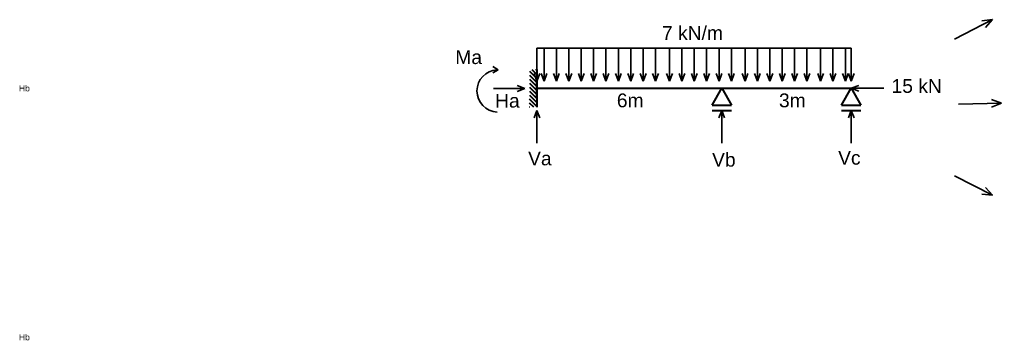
# Model space of a CAD drawing. Header units: millimetres. Extents: x 169 to 2712, y -404 to 335.
# Drawn here: x 1154.4 to 1431.2, y 42.5 to 133 of the extents above; entities that cross this region are included whole.
import ezdxf

# ---------------------------------------------------------------- set-up
doc = ezdxf.new("R2010")
doc.units = ezdxf.units.MM
doc.layers.add('l1', color=7, linetype='Continuous', lineweight=35)
doc.layers.add('l2', color=1, linetype='Continuous', lineweight=30)
doc.styles.get("Standard").update_dxf_attribs({"font": 'txt.shx'})

msp = doc.modelspace()

# ---------------------------------------------------------------- hatches: boundary and pattern name
at = {"layer": 'l1'}
h = msp.add_hatch(dxfattribs=at)
h.set_pattern_fill('ANSI31', color=256, scale=0.251737, angle=270, style=0)
h.set_pattern_definition([(315, (1173.7914, 290.3187), (0.5651648, 0.5651648), [])])
h.paths.add_polyline_path([(1300.27, 115.3), (1300.27, 111.85), (1300.27, 108.24), (1298.2, 108.24), (1298.2, 118.91), (1300.27, 118.91)])

# ---------------------------------------------------------------- linework, layer by layer
for p, q in [((1300.27, 118.91), (1300.27, 108.24)), ((1300.27, 110.93), (1300.27, 116.22)), ((1300.27, 113.58), (1337.65, 113.58)), ((1337.65, 113.58), (1388.91, 113.58)), ((1349.64, 108.82), (1352.38, 113.58)), ((1352.38, 113.58), (1355.12, 108.82)), ((1386.17, 108.82), (1388.91, 113.58)), ((1388.91, 113.58), (1391.65, 108.82)), ((1349.64, 108.82), (1355.12, 108.82)), ((1386.17, 108.82), (1391.65, 108.82)), ((1349.64, 107.35), (1355.12, 107.35)), ((1386.17, 107.35), (1391.65, 107.35))]:
    msp.add_line(p, q, dxfattribs=at)
at = {"layer": 'l2'}
for p, q in [((1428.75, 132.96), (1418.03, 127.43)), ((1428.75, 132.96), (1425.78, 132.61)), ((1428.75, 132.96), (1426.75, 130.74)), ((1388.91, 124.92), (1300.27, 124.92)), ((1300.27, 124.92), (1300.27, 115.59)), ((1302.28, 115.59), (1302.28, 124.92)), ((1305.77, 115.59), (1305.77, 124.92)), ((1309.26, 115.59), (1309.26, 124.92)), ((1312.76, 115.59), (1312.76, 124.92)), ((1316.25, 115.59), (1316.25, 124.92)), ((1319.74, 115.59), (1319.74, 124.92)), ((1323.23, 115.59), (1323.23, 124.92)), ((1326.73, 115.59), (1326.73, 124.92)), ((1330.22, 115.59), (1330.22, 124.92)), ((1333.71, 115.59), (1333.71, 124.92)), ((1337.65, 115.59), (1337.65, 124.92)), ((1341.14, 115.59), (1341.14, 124.92)), ((1344.64, 115.59), (1344.64, 124.92)), ((1348.13, 115.59), (1348.13, 124.92)), ((1351.62, 115.59), (1351.62, 124.92)), ((1355.11, 115.59), (1355.11, 124.92)), ((1358.96, 115.59), (1358.96, 124.92)), ((1362.45, 115.59), (1362.45, 124.92)), ((1365.95, 115.59), (1365.95, 124.92)), ((1369.44, 115.59), (1369.44, 124.92)), ((1372.93, 115.59), (1372.93, 124.92)), ((1376.42, 115.59), (1376.42, 124.92)), ((1380.27, 115.59), (1380.27, 124.92)), ((1383.76, 115.59), (1383.76, 124.92)), ((1387.25, 115.59), (1387.25, 124.92)), ((1388.91, 115.59), (1388.91, 124.92)), ((1289.33, 118.84), (1287.81, 119.69)), ((1289.33, 118.84), (1287.81, 117.98)), ((1300.27, 115.59), (1299.46, 117.72)), ((1300.27, 115.59), (1301.08, 117.72)), ((1302.28, 115.59), (1301.47, 117.72)), ((1302.28, 115.59), (1303.09, 117.72)), ((1305.77, 115.59), (1304.96, 117.72)), ((1305.77, 115.59), (1306.58, 117.72)), ((1309.26, 115.59), (1308.46, 117.72)), ((1309.26, 115.59), (1310.07, 117.72)), ((1312.76, 115.59), (1311.95, 117.72)), ((1312.76, 115.59), (1313.56, 117.72)), ((1316.25, 115.59), (1315.44, 117.72)), ((1316.25, 115.59), (1317.06, 117.72)), ((1319.74, 115.59), (1318.93, 117.72)), ((1319.74, 115.59), (1320.55, 117.72)), ((1323.23, 115.59), (1322.43, 117.72)), ((1323.23, 115.59), (1324.04, 117.72)), ((1326.73, 115.59), (1325.92, 117.72)), ((1326.73, 115.59), (1327.53, 117.72)), ((1330.22, 115.59), (1329.41, 117.72)), ((1330.22, 115.59), (1331.03, 117.72)), ((1333.71, 115.59), (1332.9, 117.72)), ((1333.71, 115.59), (1334.52, 117.72)), ((1337.65, 115.59), (1336.84, 117.72)), ((1337.65, 115.59), (1338.46, 117.72)), ((1341.14, 115.59), (1340.34, 117.72)), ((1341.14, 115.59), (1341.95, 117.72)), ((1344.64, 115.59), (1343.83, 117.72)), ((1344.64, 115.59), (1345.44, 117.72)), ((1348.13, 115.59), (1347.32, 117.72)), ((1348.13, 115.59), (1348.94, 117.72)), ((1351.62, 115.59), (1350.81, 117.72)), ((1351.62, 115.59), (1352.43, 117.72)), ((1355.11, 115.59), (1354.31, 117.72)), ((1355.11, 115.59), (1355.92, 117.72)), ((1358.96, 115.59), (1358.15, 117.72)), ((1358.96, 115.59), (1359.77, 117.72)), ((1362.45, 115.59), (1361.65, 117.72)), ((1362.45, 115.59), (1363.26, 117.72)), ((1365.95, 115.59), (1365.14, 117.72)), ((1365.95, 115.59), (1366.75, 117.72)), ((1369.44, 115.59), (1368.63, 117.72)), ((1369.44, 115.59), (1370.25, 117.72)), ((1372.93, 115.59), (1372.12, 117.72)), ((1372.93, 115.59), (1373.74, 117.72)), ((1376.42, 115.59), (1375.62, 117.72)), ((1376.42, 115.59), (1377.23, 117.72)), ((1380.27, 115.59), (1379.46, 117.72)), ((1380.27, 115.59), (1381.08, 117.72)), ((1383.76, 115.59), (1382.95, 117.72)), ((1383.76, 115.59), (1384.57, 117.72)), ((1387.25, 115.59), (1386.45, 117.72)), ((1387.25, 115.59), (1388.06, 117.72)), ((1388.91, 115.59), (1388.1, 117.72)), ((1388.91, 115.59), (1389.72, 117.72)), ((1296.87, 113.52), (1288.06, 113.52)), ((1296.87, 113.52), (1294.73, 114.33)), ((1296.87, 113.52), (1294.73, 112.71)), ((1388.91, 113.58), (1391.05, 114.38)), ((1388.91, 113.58), (1391.05, 112.77)), ((1388.91, 113.58), (1398.13, 113.58)), ((1431.25, 109.4), (1419.19, 109.07)), ((1431.25, 109.4), (1428.42, 110.38)), ((1431.25, 109.4), (1428.48, 108.27)), ((1300.27, 107.35), (1299.46, 105.21)), ((1300.27, 107.35), (1300.27, 98.13)), ((1300.27, 107.35), (1301.08, 105.21)), ((1352.38, 107.35), (1351.57, 105.21)), ((1352.38, 107.35), (1352.38, 98.13)), ((1352.38, 107.35), (1353.19, 105.21)), ((1388.91, 107.35), (1388.1, 105.21)), ((1388.91, 107.35), (1388.91, 98.13)), ((1388.91, 107.35), (1389.72, 105.21)), ((1428.75, 83.4), (1418.03, 88.93)), ((1428.75, 83.4), (1425.78, 83.74)), ((1428.75, 83.4), (1426.75, 85.62))]:
    msp.add_line(p, q, dxfattribs=at)
msp.add_arc((1289.33, 112.86), 5.97, 93.2942, 267.1383, dxfattribs=at)

# ---------------------------------------------------------------- texts
at = {"attachment_point": 1}
for s, insert, char_height, width in [('{\\fArial|b0|i0|c0|p34;7 kN/m}', (1335.54, 131.14), 3.8852, 22.1962), ('{\\fArial|b0|i0|c0|p34;Ma}', (1277.24, 124.31), 3.8852, 16.5679), ('{\\fArial|b0|i0|c0|p34;15 kN}', (1400.28, 116.19), 3.8852, 16.5679), ('{\\fArial|b0|i0|c0|p34;Hb}', (1154.17, 114.45), 1.7267, 7.3635), ('{\\fArial|b0|i0|c0|p34;Ha}', (1288.46, 112.02), 3.8852, 16.5679), ('{\\fArial|b0|i0|c0|p34;6m}', (1322.8, 112.12), 3.8852, 16.5679), ('{\\fArial|b0|i0|c0|p34;3m}', (1368.53, 112.12), 3.8852, 16.5679), ('{\\fArial|b0|i0|c0|p34;Va}', (1297.77, 95.74), 3.8852, 16.5679), ('{\\fArial|b0|i0|c0|p34;Vb}', (1349.66, 95.37), 3.8852, 16.5679), ('{\\fArial|b0|i0|c0|p34;Vc}', (1385.21, 95.93), 3.8852, 16.5679), ('{\\fArial|b0|i0|c0|p34;Hb}', (1154.17, 44.23), 1.7267, 7.3635)]:
    msp.add_mtext(s, dxfattribs=dict(at, insert=insert, char_height=char_height, width=width))

doc.saveas('drawing.dxf')
